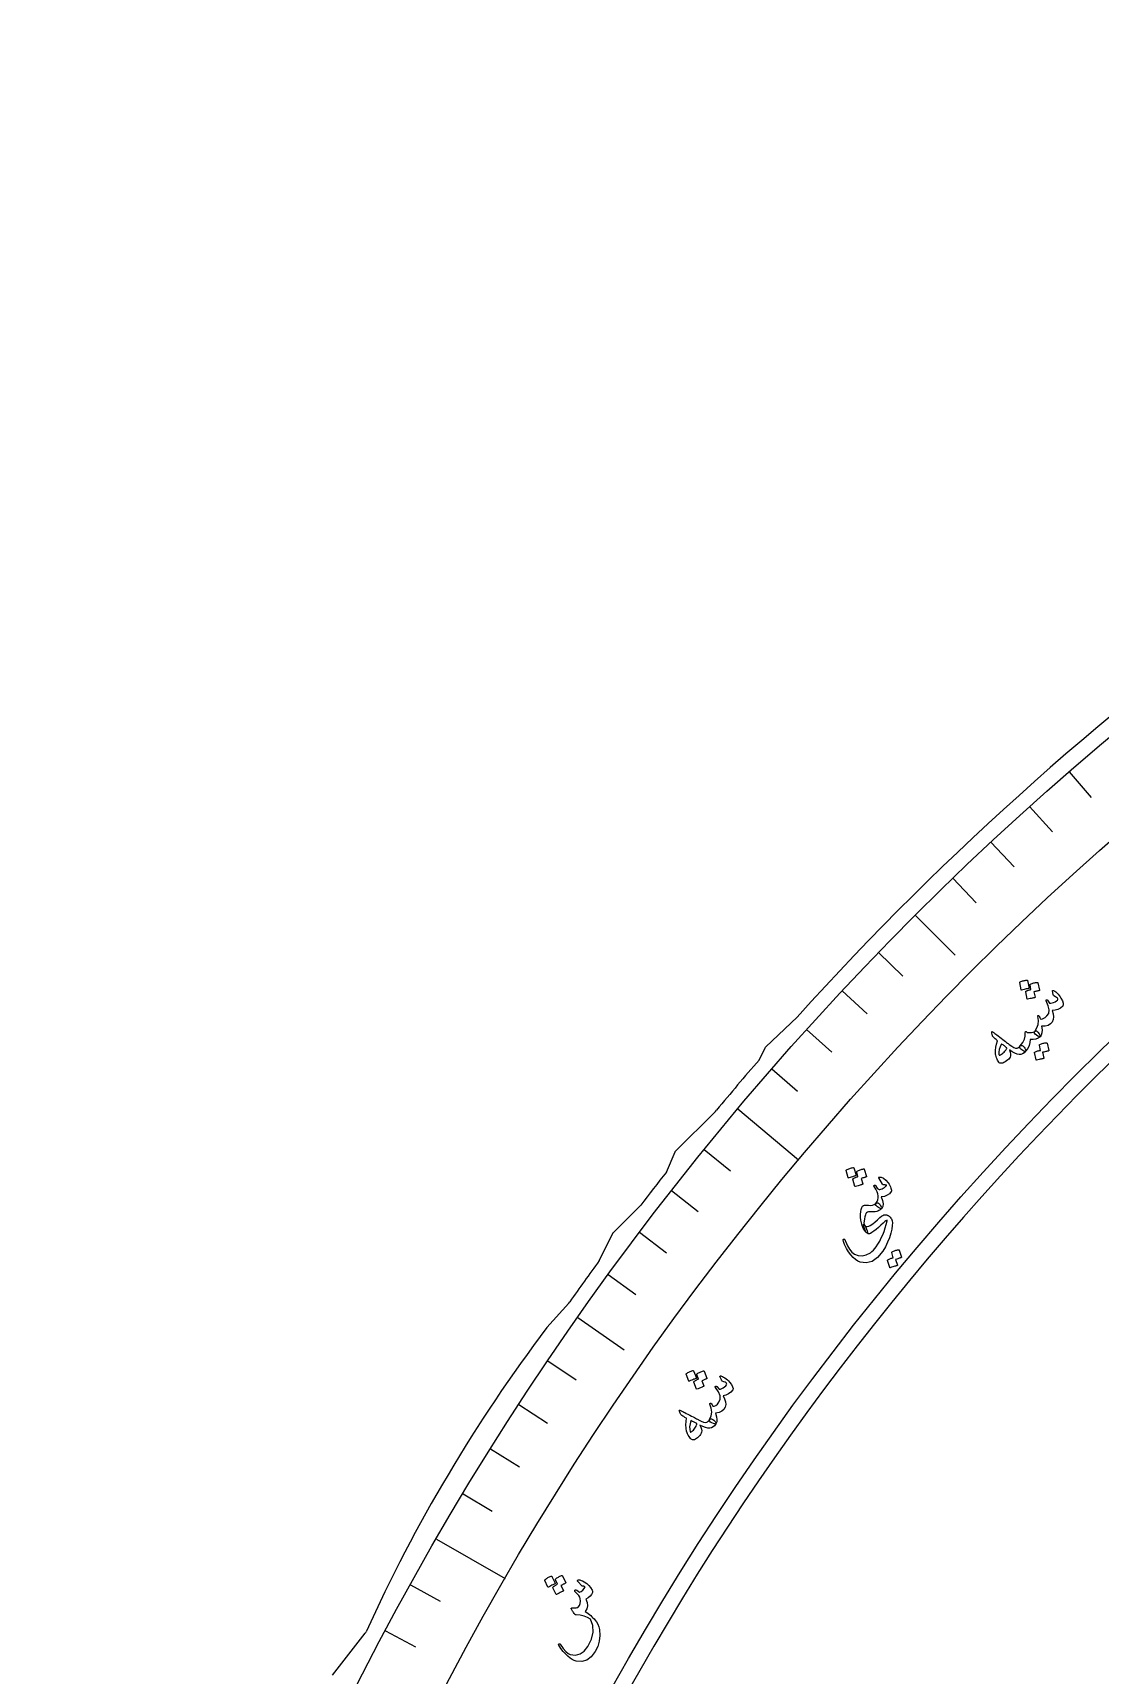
# Model space of a CAD drawing. Header units: millimetres. Extents: x -56 to 56, y -56 to 69.
# Drawn here: x -55.22 to -35.65, y 25.11 to 55.22 of the extents above; entities that cross this region are included whole.
import ezdxf

# ---------------------------------------------------------------- set-up
doc = ezdxf.new("R2010")
doc.units = ezdxf.units.MM
for name, color, linetype in [('CUT_INNER', 6, 'Continuous'), ('CUT_OUTER', 1, 'Continuous'), ('ENGRAVE', 7, 'Continuous'), ('ENGRAVE_FINE', 8, 'Continuous'), ('TEXT', 5, 'Continuous')]:
    doc.layers.add(name, color=color, linetype=linetype)

msp = doc.modelspace()

# ---------------------------------------------------------------- linework, layer by layer
at = {"layer": 'CUT_INNER'}
msp.add_arc((0.0002, -0.0002), 50.7824, 92.30528, 30.23463, dxfattribs=at)
at = {"layer": 'CUT_OUTER'}
for points in [[(-41.9069, 36.3872), (-41.7885, 36.6243), (-41.7869, 36.6271), (-41.7847, 36.6295), (-41.2086, 37.1762)], [(-43.6044, 34.3349), (-43.4463, 34.7042), (-43.4447, 34.7074), (-43.4423, 34.71), (-42.7057, 35.4466), (-42.6852, 35.4714)], [(-44.8355, 32.7109), (-44.5805, 33.2209), (-44.5785, 33.2244), (-44.5759, 33.2274), (-44.0761, 33.7272)], [(-45.7968, 31.4834), (-45.396, 31.9288), (-45.376, 31.9574)], [(-49.7239, 25.1131), (-49.1239, 25.8848), (-49.1163, 25.8955), (-49.1097, 25.9068)]]:
    msp.add_lwpolyline(points, dxfattribs=at)
for centre, radius, start, end in [((-0.006, 0.0084), 55.4896, 112.65129, 137.94724), ((-1.8738, 1.5766), 53.0512, 138.99162, 140.28967), ((-8.829, 6.8566), 44.3213, 141.68547, 142.67997), ((-1.8533, 1.3138), 53.2283, 143.85307, 144.85125), ((-22.3694, 13.7936), 29.356, 142.94401, 155.62976)]:
    msp.add_arc(centre, radius, start, end, dxfattribs=at)
at = {"layer": 'ENGRAVE'}
for points in [[(-39.0443, 39.0443), (-38.3104, 38.3104)], [(-42.2986, 35.4928), (-41.1856, 34.5588)], [(-45.2311, 31.6711), (-44.3809, 31.0759)], [(-47.8193, 27.6085), (-46.561, 26.882)]]:
    msp.add_lwpolyline(points, dxfattribs=at)
for radius in [55.2169, 53.764, 51.0656]:
    msp.add_circle((0, 0), radius, dxfattribs=at)
at = {"layer": 'ENGRAVE_FINE'}
for points in [[(-36.2256, 41.6728), (-35.817, 41.2028)], [(-36.9474, 41.0342), (-36.5307, 40.5714)], [(-37.6579, 40.3831), (-37.2332, 39.9277)], [(-38.3569, 39.7197), (-37.9243, 39.2718)], [(-39.7197, 38.3569), (-39.2718, 37.9243)], [(-40.3831, 37.6579), (-39.9277, 37.2332)], [(-41.0342, 36.9474), (-40.5714, 36.5307)], [(-41.6728, 36.2256), (-41.2028, 35.817)], [(-42.9116, 34.7492), (-42.4277, 34.3573)], [(-43.5116, 33.9949), (-43.0208, 33.6116)], [(-44.0982, 33.2304), (-43.6009, 32.8556)], [(-44.6715, 32.4557), (-44.1677, 32.0897)], [(-45.7769, 30.8769), (-45.2607, 30.5287)], [(-46.3088, 30.0733), (-45.7866, 29.7342)], [(-46.8266, 29.2605), (-46.2985, 28.9305)], [(-47.3302, 28.4388), (-46.7964, 28.1181)], [(-48.2938, 26.7697), (-47.7492, 26.4678)], [(-48.7537, 25.9228), (-48.2039, 25.6304)]]:
    msp.add_lwpolyline(points, dxfattribs=at)
at = {"layer": 'TEXT'}
for points in [[(-37.129, 37.8083), (-37.1289, 37.8111), (-37.1278, 37.8138), (-37.1255, 37.8166), (-37.1222, 37.8193), (-37.1071, 37.8261), (-37.092, 37.8321), (-37.0768, 37.8373), (-37.0616, 37.8418), (-37.0462, 37.8455), (-37.0304, 37.8484), (-37.0143, 37.8505), (-36.9979, 37.8519), (-36.993, 37.8514), (-36.9894, 37.85), (-36.987, 37.8475), (-36.9859, 37.8442), (-36.9572, 37.7072), (-36.9577, 37.7037), (-36.9601, 37.7011), (-36.9644, 37.6994), (-36.9706, 37.6984), (-36.9759, 37.6976), (-36.9841, 37.696), (-36.9952, 37.6938), (-37.0093, 37.6909), (-37.0264, 37.6872), (-37.0466, 37.6825), (-37.0701, 37.6768), (-37.0967, 37.6702), (-37.1006, 37.6697), (-37.1033, 37.6702), (-37.105, 37.6719), (-37.1055, 37.6747)], [(-36.9386, 37.7688), (-36.9386, 37.7716), (-36.9374, 37.7743), (-36.9352, 37.7771), (-36.9318, 37.7798), (-36.9168, 37.7865), (-36.9017, 37.7924), (-36.8865, 37.7976), (-36.8713, 37.802), (-36.8559, 37.8056), (-36.8402, 37.8085), (-36.8241, 37.8106), (-36.8078, 37.8119), (-36.8038, 37.8114), (-36.8006, 37.8097), (-36.7983, 37.8069), (-36.7969, 37.803), (-36.7683, 37.6662), (-36.7687, 37.6636), (-36.7708, 37.6615), (-36.7748, 37.6598), (-36.7805, 37.6586), (-36.7843, 37.6578), (-36.7903, 37.6566), (-36.7984, 37.6549), (-36.8087, 37.6527), (-36.821, 37.65), (-36.8353, 37.6468), (-36.8517, 37.6428), (-36.87, 37.6383), (-36.8482, 37.538), (-36.8487, 37.5345), (-36.851, 37.5319), (-36.8553, 37.5302), (-36.8615, 37.5293), (-36.8668, 37.5284), (-36.875, 37.5269), (-36.8861, 37.5247), (-36.9001, 37.5218), (-36.9172, 37.5181), (-36.9374, 37.5134), (-36.9608, 37.5078), (-36.9873, 37.5012), (-36.9907, 37.5012), (-36.9931, 37.5021), (-36.9945, 37.5039), (-36.995, 37.5068), (-37.0188, 37.6402), (-37.0188, 37.643), (-37.0176, 37.6457), (-37.0154, 37.6485), (-37.012, 37.6512), (-37.0014, 37.656), (-36.9907, 37.6605), (-36.9798, 37.6647), (-36.9688, 37.6687), (-36.9576, 37.6722), (-36.9464, 37.6752), (-36.935, 37.6776), (-36.9234, 37.6794)], [(-36.5297, 37.658), (-36.5288, 37.662), (-36.5254, 37.6642), (-36.5195, 37.6646), (-36.5109, 37.6632), (-36.4987, 37.6585), (-36.4839, 37.6493), (-36.4666, 37.6356), (-36.4468, 37.6172), (-36.4252, 37.5955), (-36.4055, 37.5729), (-36.388, 37.5494), (-36.3725, 37.5249), (-36.3466, 37.4734), (-36.3328, 37.4316), (-36.3311, 37.3997), (-36.3417, 37.3775), (-36.3829, 37.3418), (-36.4289, 37.3169), (-36.4798, 37.3026), (-36.5354, 37.299), (-36.5161, 37.2377), (-36.5093, 37.1817), (-36.5152, 37.1309), (-36.5337, 37.0853), (-36.5645, 37.049), (-36.6071, 37.0238), (-36.6615, 37.0098), (-36.7279, 37.0068), (-36.7202, 36.9426), (-36.7222, 36.8893), (-36.7339, 36.8469), (-36.7553, 36.8153), (-36.7636, 36.813), (-36.7777, 36.817), (-36.7976, 36.8273), (-36.8232, 36.844), (-36.8457, 36.8632), (-36.8583, 36.8813), (-36.8611, 36.8983), (-36.854, 36.9142), (-36.8148, 36.976), (-36.7927, 37.0425), (-36.7876, 37.1136), (-36.7996, 37.1893), (-36.8002, 37.1934), (-36.8001, 37.197), (-36.7991, 37.2), (-36.7973, 37.2024), (-36.7944, 37.2047), (-36.7912, 37.2062), (-36.7878, 37.2069), (-36.7841, 37.2067), (-36.7772, 37.2018), (-36.7697, 37.1894), (-36.7615, 37.1694), (-36.7526, 37.1418), (-36.7264, 37.1397), (-36.6972, 37.148), (-36.6649, 37.1667), (-36.6295, 37.1958), (-36.5973, 37.2441), (-36.5891, 37.3067), (-36.6048, 37.3835), (-36.6444, 37.4747), (-36.6465, 37.4793), (-36.6473, 37.4832), (-36.647, 37.4865), (-36.6453, 37.489), (-36.6419, 37.4918), (-36.6384, 37.4936), (-36.6348, 37.4944), (-36.631, 37.4943), (-36.6269, 37.4929), (-36.6233, 37.491), (-36.6204, 37.4885), (-36.6179, 37.4854), (-36.5835, 37.4279), (-36.5592, 37.4291), (-36.5337, 37.4342), (-36.5069, 37.4433), (-36.4788, 37.4563), (-36.4538, 37.4713), (-36.4373, 37.4853), (-36.4293, 37.4984), (-36.4298, 37.5104), (-36.4375, 37.5221), (-36.4522, 37.5352), (-36.4739, 37.5496), (-36.5026, 37.5653), (-36.5075, 37.5728), (-36.5137, 37.5907), (-36.5211, 37.6191), (-36.5297, 37.658)], [(-37.6407, 36.8898), (-37.6412, 36.9032), (-37.6369, 36.9092), (-37.628, 36.9078), (-37.6143, 36.899), (-37.6067, 36.893), (-37.596, 36.8849), (-37.5823, 36.8746), (-37.5656, 36.8622), (-37.5457, 36.8473), (-37.5227, 36.8299), (-37.4965, 36.81), (-37.4672, 36.7874), (-37.4383, 36.7652), (-37.4124, 36.7454), (-37.3896, 36.7278), (-37.3699, 36.7126), (-37.3532, 36.6997), (-37.3397, 36.6892), (-37.3294, 36.6812), (-37.3223, 36.6757), (-37.2764, 36.6417), (-37.2371, 36.619), (-37.2043, 36.6077), (-37.178, 36.6077), (-37.1637, 36.6118), (-37.1494, 36.6196), (-37.1349, 36.6312), (-37.1203, 36.6464), (-37.11, 36.6538), (-37.099, 36.6563), (-37.087, 36.6539), (-37.0742, 36.6466), (-37.0611, 36.6355), (-37.0491, 36.6228), (-37.0384, 36.6087), (-37.0289, 36.5931), (-37.0221, 36.5784), (-37.0185, 36.566), (-37.0181, 36.556), (-37.0208, 36.5482), (-37.0495, 36.5197), (-37.0792, 36.5001), (-37.1099, 36.4893), (-37.1417, 36.4874), (-37.178, 36.4952), (-37.219, 36.5123), (-37.2646, 36.5388), (-37.3148, 36.5748), (-37.3036, 36.5331), (-37.2983, 36.4968), (-37.2989, 36.4658), (-37.3055, 36.44), (-37.3151, 36.4233), (-37.3291, 36.4063), (-37.3475, 36.389), (-37.3703, 36.3713), (-37.3961, 36.3545), (-37.4194, 36.342), (-37.4402, 36.3337), (-37.4584, 36.3296), (-37.4763, 36.3295), (-37.4916, 36.3327), (-37.5044, 36.3395), (-37.5147, 36.3497), (-37.5251, 36.3648), (-37.5352, 36.3831), (-37.545, 36.4045), (-37.5543, 36.4292), (-37.5629, 36.4548), (-37.569, 36.4759), (-37.5728, 36.4925), (-37.5741, 36.5046), (-37.5716, 36.5624), (-37.5646, 36.6213), (-37.5531, 36.6813), (-37.5372, 36.7426), (-37.5599, 36.7619), (-37.5793, 36.7789), (-37.5954, 36.7934), (-37.6081, 36.8055), (-37.618, 36.8164), (-37.6256, 36.8275), (-37.6309, 36.8388), (-37.6338, 36.8503)], [(-36.854, 36.9142), (-36.8425, 36.92), (-36.8331, 36.9234), (-36.826, 36.9244), (-36.8211, 36.9228), (-36.8153, 36.9187), (-36.809, 36.9129), (-36.8022, 36.9055), (-36.7948, 36.8965), (-36.7726, 36.8659), (-36.7586, 36.8421), (-36.7528, 36.8253), (-36.7553, 36.8153), (-36.7889, 36.79), (-36.831, 36.7731), (-36.8814, 36.7645), (-36.9402, 36.7641), (-36.9413, 36.7091), (-36.9552, 36.6549), (-36.9817, 36.6012), (-37.0208, 36.5482), (-37.0268, 36.5442), (-37.0339, 36.5432), (-37.0422, 36.5453), (-37.0515, 36.5503), (-37.1066, 36.5873), (-37.1127, 36.5914), (-37.1179, 36.5973), (-37.1222, 36.6051), (-37.1255, 36.6146), (-37.1269, 36.6231), (-37.1264, 36.6313), (-37.1242, 36.639), (-37.1203, 36.6464), (-37.0736, 36.7101), (-37.0432, 36.7705), (-37.0292, 36.8276), (-37.0316, 36.8813), (-37.0324, 36.8882), (-37.0316, 36.8945), (-37.0291, 36.9003), (-37.025, 36.9055), (-37.0201, 36.9092), (-37.0152, 36.9104), (-37.0102, 36.9092), (-37.0053, 36.9055), (-37.001, 36.9015), (-36.997, 36.8984), (-36.9933, 36.896), (-36.9899, 36.8945), (-36.9493, 36.8908), (-36.9131, 36.8929), (-36.8814, 36.9006), (-36.854, 36.9142)], [(-37.4619, 36.6841), (-37.4875, 36.6303), (-37.5039, 36.5795), (-37.5111, 36.5317), (-37.5091, 36.4869), (-37.5073, 36.4823), (-37.5043, 36.4796), (-37.5001, 36.4786), (-37.4947, 36.4794), (-37.4784, 36.4862), (-37.4624, 36.4951), (-37.4466, 36.5061), (-37.431, 36.5192), (-37.4156, 36.5345), (-37.4005, 36.5518), (-37.3856, 36.5713), (-37.3709, 36.5929), (-37.3691, 36.5966), (-37.3677, 36.6011), (-37.367, 36.6065), (-37.3667, 36.6127), (-37.3765, 36.6209), (-37.3868, 36.6294), (-37.3978, 36.638), (-37.4094, 36.6468), (-37.4216, 36.6558), (-37.4344, 36.6651), (-37.4478, 36.6745), (-37.4619, 36.6841)], [(-36.7678, 36.6622), (-36.7679, 36.6649), (-36.7668, 36.6676), (-36.7646, 36.6704), (-36.7613, 36.6731), (-36.7466, 36.6798), (-36.7317, 36.6857), (-36.7168, 36.6909), (-36.7019, 36.6953), (-36.6867, 36.699), (-36.6711, 36.7019), (-36.6553, 36.704), (-36.639, 36.7054), (-36.6351, 36.7048), (-36.6319, 36.7032), (-36.6296, 36.7004), (-36.6281, 36.6966), (-36.5969, 36.561), (-36.5972, 36.5585), (-36.5993, 36.5564), (-36.6032, 36.5547), (-36.6088, 36.5535), (-36.6132, 36.5531), (-36.6199, 36.552), (-36.6287, 36.5502), (-36.6399, 36.5476), (-36.6534, 36.5443), (-36.6694, 36.5402), (-36.688, 36.5354), (-36.7091, 36.5298), (-36.6853, 36.4239), (-36.6852, 36.42), (-36.6871, 36.417), (-36.6911, 36.4151), (-36.6972, 36.4141), (-36.7024, 36.4132), (-36.7105, 36.4116), (-36.7215, 36.4094), (-36.7353, 36.4065), (-36.7521, 36.4028), (-36.772, 36.3981), (-36.7951, 36.3924), (-36.8213, 36.3858), (-36.8247, 36.3857), (-36.8271, 36.3866), (-36.8285, 36.3884), (-36.829, 36.3912), (-36.8566, 36.5245), (-36.8566, 36.5272), (-36.8555, 36.53), (-36.8533, 36.5327), (-36.8501, 36.5354), (-36.838, 36.5416), (-36.8257, 36.547), (-36.8132, 36.5517), (-36.8005, 36.5556), (-36.7877, 36.5589), (-36.7747, 36.5615), (-36.7617, 36.5635), (-36.7487, 36.5648)], [(-40.3096, 34.3613), (-40.3098, 34.3641), (-40.3089, 34.3669), (-40.3069, 34.3698), (-40.3038, 34.3729), (-40.2894, 34.3809), (-40.2749, 34.3882), (-40.2602, 34.3948), (-40.2455, 34.4006), (-40.2304, 34.4056), (-40.215, 34.4099), (-40.1992, 34.4135), (-40.183, 34.4163), (-40.178, 34.4162), (-40.1743, 34.4151), (-40.1717, 34.4129), (-40.1703, 34.4096), (-40.1296, 34.2757), (-40.1297, 34.2723), (-40.1319, 34.2695), (-40.136, 34.2673), (-40.1421, 34.2659), (-40.1473, 34.2645), (-40.1554, 34.2623), (-40.1663, 34.2591), (-40.18, 34.2549), (-40.1967, 34.2497), (-40.2164, 34.2433), (-40.2393, 34.2356), (-40.2652, 34.2266), (-40.269, 34.2258), (-40.2718, 34.2261), (-40.2736, 34.2276), (-40.2743, 34.2303)], [(-40.1165, 34.3388), (-40.1167, 34.3415), (-40.1158, 34.3444), (-40.1138, 34.3473), (-40.1107, 34.3503), (-40.0963, 34.3583), (-40.0818, 34.3655), (-40.0672, 34.372), (-40.0524, 34.3778), (-40.0374, 34.3827), (-40.022, 34.387), (-40.0062, 34.3905), (-39.99, 34.3933), (-39.986, 34.393), (-39.9827, 34.3916), (-39.9802, 34.3891), (-39.9784, 34.3853), (-39.9378, 34.2516), (-39.9379, 34.249), (-39.9399, 34.2467), (-39.9437, 34.2447), (-39.9493, 34.2429), (-39.953, 34.2418), (-39.9589, 34.2401), (-39.9668, 34.2377), (-39.9768, 34.2346), (-39.9889, 34.2309), (-40.0028, 34.2263), (-40.0188, 34.221), (-40.0366, 34.2149), (-40.006, 34.1169), (-40.0062, 34.1134), (-40.0083, 34.1106), (-40.0124, 34.1085), (-40.0185, 34.107), (-40.0237, 34.1057), (-40.0317, 34.1034), (-40.0426, 34.1003), (-40.0563, 34.0961), (-40.0729, 34.091), (-40.0926, 34.0845), (-40.1154, 34.0769), (-40.1413, 34.068), (-40.1447, 34.0676), (-40.1471, 34.0683), (-40.1487, 34.0701), (-40.1494, 34.0728), (-40.185, 34.2036), (-40.1852, 34.2064), (-40.1843, 34.2092), (-40.1823, 34.2121), (-40.1792, 34.2152), (-40.1691, 34.2209), (-40.1588, 34.2263), (-40.1483, 34.2315), (-40.1377, 34.2364), (-40.1269, 34.2409), (-40.1159, 34.2448), (-40.1048, 34.2482), (-40.0935, 34.2511)], [(-39.7112, 34.2294), (-39.7142, 34.2354), (-39.7144, 34.2399), (-39.712, 34.2428), (-39.7068, 34.244), (-39.6668, 34.2396), (-39.6257, 34.2203), (-39.5836, 34.1863), (-39.5404, 34.1374), (-39.524, 34.1139), (-39.51, 34.0902), (-39.4984, 34.0663), (-39.4893, 34.0422), (-39.483, 34.0191), (-39.4798, 34.0003), (-39.4799, 33.9859), (-39.4831, 33.9757), (-39.518, 33.9371), (-39.5603, 33.9085), (-39.6099, 33.8896), (-39.6669, 33.8806), (-39.6433, 33.8109), (-39.6342, 33.7521), (-39.6395, 33.7041), (-39.6592, 33.6669), (-39.6646, 33.6638), (-39.6727, 33.6637), (-39.6835, 33.6667), (-39.6971, 33.6727), (-39.7355, 33.6971), (-39.7598, 33.7193), (-39.7699, 33.7394), (-39.7657, 33.7573), (-39.7446, 33.7931), (-39.7303, 33.8283), (-39.7228, 33.863), (-39.7221, 33.8972), (-39.729, 33.9332), (-39.7441, 33.9736), (-39.7676, 34.0183), (-39.7993, 34.0673), (-39.8025, 34.0738), (-39.8033, 34.0799), (-39.8017, 34.0855), (-39.7978, 34.0905), (-39.7921, 34.0943), (-39.7865, 34.0947), (-39.7809, 34.0918), (-39.7754, 34.0857), (-39.756, 34.0605), (-39.7395, 34.0411), (-39.7259, 34.0275), (-39.7153, 34.0198), (-39.7049, 34.0171), (-39.6912, 34.0176), (-39.6739, 34.0212), (-39.6532, 34.0279), (-39.6306, 34.0382), (-39.609, 34.0513), (-39.5883, 34.0672), (-39.5685, 34.0859), (-39.5684, 34.086), (-39.5682, 34.0862), (-39.5679, 34.0866), (-39.5675, 34.0871), (-39.5679, 34.0888), (-39.5699, 34.0907), (-39.5737, 34.0928), (-39.5791, 34.095), (-39.5869, 34.0972), (-39.5981, 34.0991), (-39.6125, 34.1008), (-39.6302, 34.1022), (-39.6334, 34.1025), (-39.6364, 34.104), (-39.6392, 34.1065), (-39.6418, 34.1102)], [(-39.7647, 33.7585), (-39.7468, 33.7691), (-39.7303, 33.7714), (-39.7152, 33.7656), (-39.7014, 33.7515), (-39.6783, 33.7182), (-39.6633, 33.6932), (-39.6567, 33.6765), (-39.6582, 33.6681), (-39.6732, 33.6535), (-39.6899, 33.6403), (-39.7084, 33.6287), (-39.7287, 33.6186), (-39.7507, 33.6109), (-39.7766, 33.6064), (-39.8063, 33.6052), (-39.8398, 33.6073), (-39.8725, 33.6089), (-39.8994, 33.6064), (-39.9207, 33.5999), (-39.9362, 33.5893), (-39.9474, 33.5728), (-39.9579, 33.5484), (-39.9677, 33.516), (-39.9767, 33.4758), (-39.9828, 33.436), (-39.9848, 33.4039), (-39.9826, 33.3794), (-39.9763, 33.3626), (-39.9526, 33.3247), (-39.9352, 33.2901), (-39.9239, 33.2586), (-39.9188, 33.2303), (-39.919, 33.2217), (-39.9205, 33.2167), (-39.9233, 33.2153), (-39.9275, 33.2174), (-39.9523, 33.2391), (-39.9749, 33.269), (-39.9955, 33.3072), (-40.0139, 33.3537), (-40.029, 33.4046), (-40.0393, 33.456), (-40.0449, 33.5078), (-40.0459, 33.56), (-40.0429, 33.6091), (-40.0357, 33.6506), (-40.0241, 33.6845), (-40.0083, 33.7108), (-39.9936, 33.7223), (-39.971, 33.7286), (-39.9408, 33.7296), (-39.9028, 33.7252), (-39.8635, 33.722), (-39.8275, 33.7265), (-39.7945, 33.7387), (-39.7647, 33.7585)], [(-39.8382, 33.2252), (-39.8625, 33.2109), (-39.885, 33.2042), (-39.9058, 33.2049), (-39.9249, 33.2133), (-39.9408, 33.2287), (-39.9559, 33.2536), (-39.9701, 33.2882), (-39.9834, 33.3323), (-39.9883, 33.3517), (-39.9912, 33.3659), (-39.9921, 33.375), (-39.991, 33.3789), (-39.9889, 33.3784), (-39.9857, 33.3755), (-39.9815, 33.3702), (-39.9763, 33.3626), (-39.9625, 33.3474), (-39.9445, 33.3395), (-39.9221, 33.3389), (-39.8955, 33.3454), (-39.8684, 33.3568), (-39.8414, 33.372), (-39.8144, 33.391), (-39.7875, 33.4139), (-39.7353, 33.462), (-39.693, 33.499), (-39.6607, 33.5251), (-39.6385, 33.5402), (-39.621, 33.5479), (-39.6032, 33.5517), (-39.5851, 33.5518), (-39.5667, 33.548), (-39.5573, 33.5447), (-39.5484, 33.5408), (-39.5399, 33.5365), (-39.5318, 33.5316), (-39.5241, 33.5261), (-39.5167, 33.52), (-39.5096, 33.5133), (-39.5027, 33.5059), (-39.4909, 33.4916), (-39.481, 33.4763), (-39.4728, 33.4601), (-39.4665, 33.443), (-39.4619, 33.4044), (-39.4648, 33.3531), (-39.4751, 33.289), (-39.4927, 33.2123), (-39.5179, 33.1296), (-39.5509, 33.0479), (-39.5919, 32.9672), (-39.6407, 32.8874), (-39.7351, 32.7701), (-39.8353, 32.6972), (-39.9418, 32.6687), (-40.0547, 32.6847), (-40.0957, 32.7037), (-40.138, 32.7324), (-40.1814, 32.7706), (-40.226, 32.8185), (-40.2682, 32.8742), (-40.3059, 32.9366), (-40.339, 33.0058), (-40.3675, 33.0819), (-40.3681, 33.0876), (-40.3677, 33.0926), (-40.3663, 33.0971), (-40.3639, 33.101), (-40.3603, 33.1045), (-40.3562, 33.1067), (-40.3517, 33.1075), (-40.3469, 33.1071), (-40.342, 33.1039), (-40.3364, 33.096), (-40.33, 33.0831), (-40.3229, 33.0653), (-40.2868, 32.9855), (-40.247, 32.9198), (-40.2033, 32.8682), (-40.1558, 32.8308), (-40.0893, 32.8034), (-40.0187, 32.7986), (-39.9441, 32.8164), (-39.8654, 32.8567), (-39.8379, 32.878), (-39.8114, 32.9026), (-39.7862, 32.9307), (-39.7621, 32.9622), (-39.7275, 33.0151), (-39.6956, 33.0699), (-39.6663, 33.1267), (-39.6397, 33.1856), (-39.6155, 33.2465), (-39.5936, 33.3096), (-39.5739, 33.375), (-39.5564, 33.4425), (-39.5559, 33.4432), (-39.5557, 33.444), (-39.5555, 33.4449), (-39.5556, 33.4459), (-39.557, 33.4472), (-39.5599, 33.448), (-39.5642, 33.4483), (-39.57, 33.448), (-39.5814, 33.4423), (-39.6023, 33.426), (-39.6329, 33.3992), (-39.6731, 33.3619), (-39.7175, 33.321), (-39.7598, 33.2846), (-39.8, 33.2526), (-39.8382, 33.2252)], [(-39.4748, 32.8587), (-39.4751, 32.8614), (-39.4743, 32.8642), (-39.4724, 32.8671), (-39.4694, 32.8701), (-39.4554, 32.8779), (-39.4412, 32.885), (-39.427, 32.8914), (-39.4125, 32.897), (-39.3978, 32.9019), (-39.3827, 32.9061), (-39.3672, 32.9096), (-39.3512, 32.9123), (-39.3473, 32.9121), (-39.344, 32.9107), (-39.3414, 32.9082), (-39.3395, 32.9045), (-39.2958, 32.7729), (-39.2959, 32.7704), (-39.2977, 32.7681), (-39.3014, 32.7661), (-39.3069, 32.7644), (-39.3112, 32.7637), (-39.3177, 32.762), (-39.3264, 32.7595), (-39.3371, 32.756), (-39.3502, 32.7515), (-39.3657, 32.7462), (-39.3837, 32.7398), (-39.4041, 32.7326), (-39.3704, 32.6297), (-39.37, 32.6258), (-39.3716, 32.6228), (-39.3754, 32.6205), (-39.3813, 32.619), (-39.3864, 32.6177), (-39.3943, 32.6155), (-39.4049, 32.6123), (-39.4184, 32.6083), (-39.4347, 32.6032), (-39.454, 32.5969), (-39.4763, 32.5893), (-39.5017, 32.5806), (-39.505, 32.5802), (-39.5074, 32.5809), (-39.509, 32.5826), (-39.5098, 32.5853), (-39.5497, 32.715), (-39.55, 32.7177), (-39.5492, 32.7205), (-39.5473, 32.7233), (-39.5443, 32.7263), (-39.5329, 32.7335), (-39.5213, 32.7399), (-39.5093, 32.7455), (-39.4971, 32.7505), (-39.4847, 32.7548), (-39.4721, 32.7584), (-39.4594, 32.7615), (-39.4466, 32.7639)], [(-43.2414, 30.6302), (-43.2419, 30.6329), (-43.2412, 30.6358), (-43.2395, 30.639), (-43.2367, 30.6423), (-43.2231, 30.6516), (-43.2092, 30.6601), (-43.1952, 30.668), (-43.181, 30.6751), (-43.1665, 30.6814), (-43.1515, 30.6871), (-43.1361, 30.6921), (-43.1202, 30.6964), (-43.1153, 30.6967), (-43.1114, 30.6959), (-43.1087, 30.694), (-43.107, 30.6908), (-43.0544, 30.5611), (-43.0543, 30.5576), (-43.0562, 30.5547), (-43.0601, 30.5522), (-43.066, 30.5501), (-43.0711, 30.5483), (-43.0789, 30.5454), (-43.0895, 30.5412), (-43.1028, 30.5359), (-43.119, 30.5292), (-43.1381, 30.521), (-43.1602, 30.5112), (-43.1852, 30.5), (-43.1889, 30.4988), (-43.1917, 30.4989), (-43.1936, 30.5002), (-43.1946, 30.5028)], [(-43.0471, 30.6251), (-43.0475, 30.6278), (-43.0469, 30.6307), (-43.0451, 30.6338), (-43.0423, 30.6371), (-43.0287, 30.6464), (-43.0149, 30.6549), (-43.0009, 30.6626), (-42.9867, 30.6697), (-42.9722, 30.676), (-42.9572, 30.6816), (-42.9418, 30.6865), (-42.9259, 30.6907), (-42.9219, 30.6908), (-42.9185, 30.6897), (-42.9158, 30.6874), (-42.9136, 30.6838), (-42.8612, 30.5542), (-42.8612, 30.5516), (-42.8629, 30.5492), (-42.8665, 30.5468), (-42.8719, 30.5446), (-42.8756, 30.5431), (-42.8812, 30.5409), (-42.8889, 30.5378), (-42.8986, 30.5339), (-42.9103, 30.529), (-42.9238, 30.5232), (-42.9392, 30.5165), (-42.9564, 30.5088), (-42.9172, 30.4139), (-42.917, 30.4104), (-42.9189, 30.4075), (-42.9228, 30.405), (-42.9287, 30.403), (-42.9338, 30.4012), (-42.9416, 30.3982), (-42.9521, 30.3941), (-42.9654, 30.3888), (-42.9815, 30.3821), (-43.0006, 30.3739), (-43.0226, 30.3643), (-43.0476, 30.3531), (-43.0509, 30.3524), (-43.0534, 30.3529), (-43.0552, 30.3545), (-43.0561, 30.3572), (-43.1032, 30.4843), (-43.1036, 30.487), (-43.103, 30.4899), (-43.1013, 30.493), (-43.0985, 30.4963), (-43.0889, 30.5029), (-43.0791, 30.5092), (-43.0692, 30.5153), (-43.059, 30.5211), (-43.0487, 30.5266), (-43.0381, 30.5315), (-43.0273, 30.5359), (-43.0163, 30.5398)], [(-42.625, 30.5884), (-42.6249, 30.5926), (-42.6219, 30.5953), (-42.6161, 30.5968), (-42.6074, 30.5969), (-42.5946, 30.5945), (-42.5784, 30.5881), (-42.559, 30.5775), (-42.5362, 30.563), (-42.511, 30.5455), (-42.4877, 30.5267), (-42.4663, 30.5067), (-42.4467, 30.4853), (-42.412, 30.4392), (-42.391, 30.4006), (-42.3838, 30.3694), (-42.3902, 30.3457), (-42.4245, 30.3033), (-42.4654, 30.2706), (-42.5129, 30.2475), (-42.567, 30.2341), (-42.5371, 30.1773), (-42.5205, 30.1233), (-42.5173, 30.0723), (-42.5274, 30.0241), (-42.5513, 29.9829), (-42.5887, 29.9506), (-42.6398, 29.9271), (-42.7046, 29.9125), (-42.6857, 29.8507), (-42.6782, 29.7978), (-42.6822, 29.754), (-42.6976, 29.7191), (-42.7054, 29.7154), (-42.72, 29.7168), (-42.7414, 29.7235), (-42.7696, 29.7353), (-42.7951, 29.7502), (-42.8108, 29.7658), (-42.8165, 29.7821), (-42.8123, 29.7989), (-42.7848, 29.8668), (-42.7748, 29.9361), (-42.7824, 30.0069), (-42.8075, 30.0793), (-42.8089, 30.0833), (-42.8094, 30.0868), (-42.809, 30.0899), (-42.8076, 30.0927), (-42.8052, 30.0955), (-42.8023, 30.0975), (-42.7991, 30.0988), (-42.7954, 30.0993), (-42.7877, 30.0957), (-42.7781, 30.0847), (-42.7665, 30.0665), (-42.7529, 30.041), (-42.7268, 30.0435), (-42.6995, 30.0569), (-42.671, 30.081), (-42.6413, 30.1159), (-42.6182, 30.1692), (-42.6212, 30.2322), (-42.6503, 30.305), (-42.7054, 30.3877), (-42.7083, 30.3919), (-42.7098, 30.3956), (-42.71, 30.3989), (-42.7088, 30.4016), (-42.706, 30.405), (-42.7028, 30.4074), (-42.6994, 30.4089), (-42.6957, 30.4094), (-42.6914, 30.4088), (-42.6875, 30.4075), (-42.6842, 30.4055), (-42.6812, 30.403), (-42.6371, 30.3525), (-42.6135, 30.3579), (-42.5893, 30.3675), (-42.5645, 30.3812), (-42.5392, 30.3989), (-42.5172, 30.4182), (-42.5034, 30.4349), (-42.4979, 30.4491), (-42.5005, 30.4609), (-42.5102, 30.4711), (-42.527, 30.4813), (-42.5509, 30.4916), (-42.5819, 30.502), (-42.5881, 30.5085), (-42.5973, 30.5251), (-42.6096, 30.5517), (-42.625, 30.5884)], [(-43.3665, 29.9503), (-43.3693, 29.9634), (-43.3661, 29.97), (-43.3571, 29.9702), (-43.3421, 29.9639), (-43.3336, 29.9593), (-43.3217, 29.9531), (-43.3065, 29.9453), (-43.2878, 29.9359), (-43.2658, 29.9246), (-43.2401, 29.9114), (-43.2109, 29.8962), (-43.1781, 29.8789), (-43.1459, 29.862), (-43.117, 29.8468), (-43.0916, 29.8334), (-43.0695, 29.8217), (-43.0509, 29.8119), (-43.0359, 29.8039), (-43.0244, 29.7977), (-43.0164, 29.7935), (-42.9654, 29.7678), (-42.9228, 29.7521), (-42.8885, 29.7465), (-42.8626, 29.751), (-42.8493, 29.7575), (-42.8364, 29.7676), (-42.8241, 29.7815), (-42.8123, 29.7989), (-42.8035, 29.808), (-42.793, 29.8124), (-42.7808, 29.812), (-42.767, 29.807), (-42.7521, 29.7983), (-42.7382, 29.7879), (-42.7252, 29.7758), (-42.7132, 29.762), (-42.704, 29.7486), (-42.6984, 29.7371), (-42.6963, 29.7272), (-42.6976, 29.7191), (-42.721, 29.6862), (-42.747, 29.6618), (-42.7754, 29.6459), (-42.8064, 29.6386), (-42.8435, 29.6401), (-42.8868, 29.65), (-42.9362, 29.6684), (-42.9918, 29.6953), (-42.9737, 29.6562), (-42.9623, 29.6213), (-42.9576, 29.5906), (-42.9597, 29.5641), (-42.9664, 29.546), (-42.9773, 29.5269), (-42.9925, 29.5067), (-43.0119, 29.4854), (-43.0345, 29.4644), (-43.0553, 29.4481), (-43.0744, 29.4364), (-43.0917, 29.4293), (-43.1092, 29.4261), (-43.1249, 29.4267), (-43.1387, 29.4312), (-43.1505, 29.4395), (-43.1634, 29.4526), (-43.1765, 29.4689), (-43.1897, 29.4884), (-43.2031, 29.5111), (-43.2159, 29.5348), (-43.2255, 29.5546), (-43.232, 29.5704), (-43.2354, 29.5821), (-43.2427, 29.6394), (-43.2459, 29.6986), (-43.2448, 29.7598), (-43.2395, 29.8228), (-43.2652, 29.8381), (-43.2872, 29.8515), (-43.3055, 29.863), (-43.3201, 29.8727), (-43.3318, 29.8818), (-43.3411, 29.8915), (-43.3482, 29.9017), (-43.353, 29.9125)], [(-43.1554, 29.778), (-43.1715, 29.7207), (-43.179, 29.6678), (-43.1779, 29.6195), (-43.1683, 29.5757), (-43.1658, 29.5715), (-43.1624, 29.5693), (-43.1581, 29.569), (-43.1529, 29.5707), (-43.138, 29.5802), (-43.1237, 29.5917), (-43.11, 29.6052), (-43.0969, 29.6208), (-43.0844, 29.6384), (-43.0724, 29.6581), (-43.061, 29.6798), (-43.0502, 29.7036), (-43.049, 29.7076), (-43.0485, 29.7123), (-43.0486, 29.7177), (-43.0495, 29.7238), (-43.0605, 29.7303), (-43.0721, 29.7368), (-43.0843, 29.7435), (-43.0973, 29.7502), (-43.1108, 29.757), (-43.125, 29.764), (-43.1399, 29.771), (-43.1554, 29.778)], [(-45.8342, 26.8501), (-45.8349, 26.8527), (-45.8345, 26.8557), (-45.833, 26.859), (-45.8305, 26.8625), (-45.8177, 26.873), (-45.8047, 26.8828), (-45.7914, 26.8918), (-45.7778, 26.9001), (-45.7639, 26.9077), (-45.7494, 26.9147), (-45.7345, 26.921), (-45.719, 26.9267), (-45.7141, 26.9275), (-45.7102, 26.927), (-45.7073, 26.9253), (-45.7053, 26.9223), (-45.6419, 26.7975), (-45.6415, 26.794), (-45.6431, 26.7909), (-45.6468, 26.788), (-45.6525, 26.7855), (-45.6574, 26.7833), (-45.665, 26.7796), (-45.6752, 26.7745), (-45.688, 26.768), (-45.7035, 26.7599), (-45.7219, 26.7501), (-45.743, 26.7385), (-45.767, 26.7251), (-45.7706, 26.7235), (-45.7735, 26.7233), (-45.7755, 26.7245), (-45.7767, 26.727)], [(-45.64, 26.862), (-45.6407, 26.8646), (-45.6403, 26.8676), (-45.6388, 26.8708), (-45.6363, 26.8744), (-45.6235, 26.8848), (-45.6105, 26.8945), (-45.5972, 26.9035), (-45.5837, 26.9117), (-45.5697, 26.9193), (-45.5553, 26.9262), (-45.5403, 26.9324), (-45.5248, 26.938), (-45.5208, 26.9385), (-45.5173, 26.9377), (-45.5144, 26.9356), (-45.512, 26.9323), (-45.4487, 26.8075), (-45.4484, 26.8049), (-45.4499, 26.8023), (-45.4533, 26.7997), (-45.4585, 26.7969), (-45.462, 26.7952), (-45.4675, 26.7924), (-45.4749, 26.7887), (-45.4842, 26.7839), (-45.4954, 26.7781), (-45.5084, 26.7711), (-45.5232, 26.763), (-45.5397, 26.7538), (-45.4925, 26.6626), (-45.492, 26.6591), (-45.4936, 26.656), (-45.4973, 26.6532), (-45.5031, 26.6506), (-45.508, 26.6484), (-45.5155, 26.6448), (-45.5257, 26.6397), (-45.5384, 26.6333), (-45.5539, 26.6252), (-45.5723, 26.6154), (-45.5934, 26.6038), (-45.6173, 26.5905), (-45.6206, 26.5895), (-45.6231, 26.5898), (-45.625, 26.5912), (-45.6262, 26.5938), (-45.6839, 26.7165), (-45.6846, 26.7192), (-45.6842, 26.7222), (-45.6828, 26.7254), (-45.6803, 26.7289), (-45.6713, 26.7364), (-45.6621, 26.7435), (-45.6527, 26.7505), (-45.643, 26.7572), (-45.6332, 26.7635), (-45.6231, 26.7694), (-45.6127, 26.7747), (-45.602, 26.7795)], [(-45.2277, 26.8275), (-45.2321, 26.8333), (-45.2345, 26.8388), (-45.2348, 26.844), (-45.2331, 26.8488), (-45.2291, 26.8541), (-45.2242, 26.8576), (-45.2185, 26.8596), (-45.212, 26.8599), (-45.1908, 26.8577), (-45.1669, 26.8508), (-45.1403, 26.8394), (-45.1109, 26.8234), (-45.0658, 26.7926), (-45.0265, 26.7574), (-44.993, 26.7177), (-44.9652, 26.6736), (-44.9598, 26.6609), (-44.9569, 26.6488), (-44.9566, 26.6374), (-44.9588, 26.6266), (-44.976, 26.5927), (-45.0026, 26.561), (-45.0384, 26.5314), (-45.0835, 26.5038), (-45.057, 26.4427), (-45.0496, 26.3846), (-45.0613, 26.3294), (-45.0921, 26.2771), (-45.0648, 26.2589), (-45.039, 26.2406), (-45.0148, 26.2222), (-44.9921, 26.2037), (-44.9707, 26.1849), (-44.9506, 26.1658), (-44.9316, 26.1465), (-44.9138, 26.1268), (-44.8838, 26.0877), (-44.86, 26.0448), (-44.8426, 25.998), (-44.8313, 25.9473), (-44.824, 25.8398), (-44.8344, 25.7368), (-44.8627, 25.6382), (-44.9088, 25.544), (-44.9811, 25.4494), (-45.0639, 25.389), (-45.1573, 25.3628), (-45.2615, 25.3709), (-45.2942, 25.3823), (-45.3299, 25.4012), (-45.3685, 25.4275), (-45.4101, 25.4612), (-45.4534, 25.5023), (-45.4958, 25.5497), (-45.5372, 25.6035), (-45.5777, 25.6637), (-45.5799, 25.668), (-45.5809, 25.6722), (-45.5806, 25.6764), (-45.5789, 25.6805), (-45.5764, 25.6841), (-45.5736, 25.6868), (-45.5703, 25.6886), (-45.5667, 25.6896), (-45.5623, 25.6892), (-45.5584, 25.6876), (-45.5549, 25.685), (-45.5518, 25.6812), (-45.497, 25.6027), (-45.4483, 25.5447), (-45.4057, 25.507), (-45.3693, 25.4897), (-45.2728, 25.4801), (-45.1865, 25.5018), (-45.1104, 25.5547), (-45.0442, 25.6387), (-44.9792, 25.7718), (-44.9496, 25.8992), (-44.9556, 26.0212), (-44.9972, 26.1378), (-45.0512, 26.1688), (-45.1131, 26.1931), (-45.1831, 26.2105), (-45.2611, 26.2211), (-45.2694, 26.2215), (-45.2761, 26.2231), (-45.2813, 26.2257), (-45.2849, 26.2295), (-45.2957, 26.2454), (-45.3058, 26.2605), (-45.3151, 26.2746), (-45.3237, 26.2879), (-45.3314, 26.3003), (-45.3381, 26.3115), (-45.3436, 26.3218), (-45.3481, 26.3309), (-45.3496, 26.3355), (-45.3492, 26.3391), (-45.3468, 26.3419), (-45.3425, 26.3438), (-45.3396, 26.3444), (-45.3354, 26.3451), (-45.3298, 26.3459), (-45.3228, 26.3467), (-45.3145, 26.3475), (-45.305, 26.3481), (-45.2942, 26.3484), (-45.2823, 26.3484), (-45.2591, 26.349), (-45.2415, 26.3507), (-45.2296, 26.3534), (-45.2233, 26.3572), (-45.2, 26.3904), (-45.1856, 26.4287), (-45.18, 26.4722), (-45.1833, 26.521), (-45.1916, 26.5429), (-45.21, 26.5705), (-45.2385, 26.6039), (-45.2772, 26.643), (-45.2808, 26.6467), (-45.2832, 26.6511), (-45.2844, 26.656), (-45.2842, 26.6616), (-45.2834, 26.6664), (-45.2817, 26.6705), (-45.2791, 26.6738), (-45.2755, 26.6764), (-45.2642, 26.6766), (-45.2473, 26.6693), (-45.225, 26.6544), (-45.1972, 26.632), (-45.1647, 26.6493), (-45.1368, 26.6718), (-45.1134, 26.6995), (-45.0946, 26.7323), (-45.1047, 26.7377), (-45.1133, 26.7411), (-45.1207, 26.7426), (-45.1266, 26.7422), (-45.1326, 26.7413), (-45.1378, 26.7416), (-45.1422, 26.7433), (-45.1458, 26.7464)]]:
    msp.add_lwpolyline(points, close=True, dxfattribs=at)

doc.saveas('drawing.dxf')
